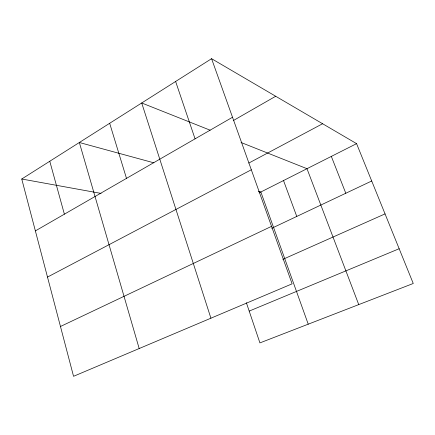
<?xml version="1.0" encoding="UTF-8"?>
<svg xmlns="http://www.w3.org/2000/svg" width="435" height="435" viewBox="0 0 435 435"><rect width="100%" height="100%" fill="white"/><g stroke="black" fill="none" stroke-linecap="round" stroke-linejoin="round"><path stroke-width="0.65" d="M211.573 58.692L292.119 283.837L73.548 376.308L21.75 179.013L211.573 58.692L356.575 143.648L413.25 283.484L259.923 342.9L246.373 302.733M35.371 230.898L232.524 117.254M233.622 120.392L275.698 96.26M248.831 163.054L322.601 123.741M47.497 277.084L251.31 169.77M259.081 192.901L356.575 143.648M60.465 326.489L271.554 226.347M271.728 228.277L371.713 180.998M282.842 259.363L385.046 213.895M249.195 311.096L399.161 248.728M21.75 179.013L101.089 193.412M153.876 162.826L79.349 142.501L139.184 348.538M258.298 191.302L260.859 192.004L308.23 324.178M210.143 130.19L141.707 102.975L210.915 318.192M241.044 142.479L306.99 168.698L358.739 304.603M331.329 156.404L345.798 193.249M283.517 180.558L296.768 216.434M175.62 81.481L195.065 138.852M109.669 123.284L126.493 178.377M49.775 161.249L64.38 214.178"/></g></svg>
